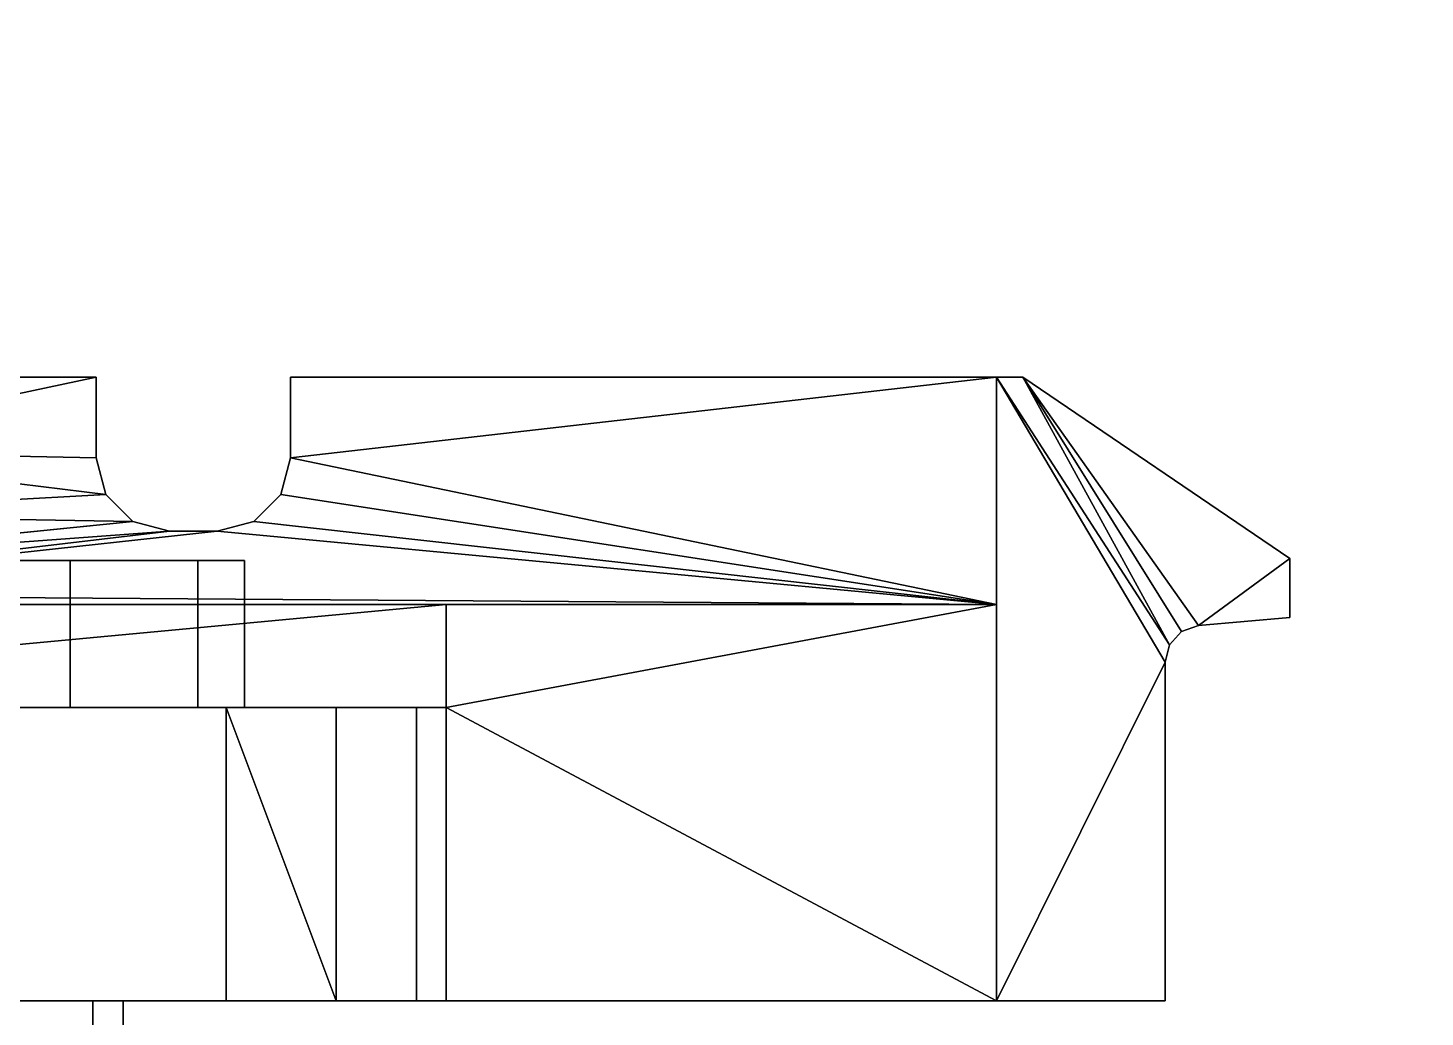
# Model space of a CAD drawing. Extents: x -80 to 3098, y -1530 to 80.
# Drawn here: x 2439.05 to 2458.09, y -1378.72 to -1365.24 of the extents above; entities that cross this region are included whole.
import ezdxf

# ---------------------------------------------------------------- set-up
doc = ezdxf.new("R2010")
doc.units = 0

# ---------------------------------------------------------------- blocks, each defined once
blk = doc.blocks.new('Kogan.esquinero recto derecho gola.Suelo1', base_point=(0, 68))
at = {"layer": 'Blanco', "color": 0}
for points in [[(0, 68), (0, 617), (1307, 617), (1307, 68)], [(0, 68, 18), (0, 617, 18), (1307, 617, 18), (1307, 68, 18)]]:
    blk.add_3dface(points, dxfattribs=at)
blk = doc.blocks.new('Kogan.esquinero recto derecho gola.Suelo')
at = {"layer": 'Blanco'}
blk.add_blockref('Kogan.esquinero recto derecho gola.Suelo1', (0, 68), dxfattribs=at)
blk = doc.blocks.new('Kogan.esquinero recto derecho gola.Lateral Derecho2', base_point=(1287.5, 110.75, 645.5))
at = {"layer": 'ACCESSORY', "color": 0, "invisible_edges": 8}
for points in [[(1281.47, 125.25, 625.25), (1282.386, 124.006, 625.25), (1279, 121.611, 625.25), (1281.47, 125.25, 625.25)], [(1281.47, 125.25, 614.75), (1279, 121.611, 614.75), (1282.386, 124.006, 614.75), (1281.47, 125.25, 614.75)], [(1281.47, 125.25, 625.25), (1282.277, 125.25, 625.25), (1282.386, 124.006, 625.25), (1281.47, 125.25, 625.25)], [(1282.277, 125.25, 614.75), (1281.47, 125.25, 614.75), (1282.386, 124.006, 614.75), (1282.277, 125.25, 614.75)], [(1282.386, 124.006, 625.25), (1282.466, 123.775, 625.25), (1279, 121.611, 625.25), (1282.386, 124.006, 625.25)], [(1282.466, 123.775, 614.75), (1282.386, 124.006, 614.75), (1279, 121.611, 614.75), (1282.466, 123.775, 614.75)], [(1282.466, 123.775, 625.25), (1282.647, 123.61, 625.25), (1279, 121.611, 625.25), (1282.466, 123.775, 625.25)], [(1282.466, 123.775, 614.75), (1279, 121.611, 614.75), (1282.647, 123.61, 614.75), (1282.466, 123.775, 614.75)], [(1282.884, 123.55, 625.25), (1279, 121.25, 625.25), (1282.647, 123.61, 625.25), (1282.884, 123.55, 625.25)], [(1279, 121.611, 625.25), (1282.647, 123.61, 625.25), (1279, 121.25, 625.25), (1279, 121.611, 625.25)], [(1282.647, 123.61, 614.75), (1279, 121.25, 614.75), (1282.884, 123.55, 614.75), (1282.647, 123.61, 614.75)], [(1279, 121.611, 614.75), (1279, 121.25, 614.75), (1282.647, 123.61, 614.75), (1279, 121.611, 614.75)], [(1282.884, 123.55, 625.25), (1282.647, 123.61, 625.25), (1282.647, 123.61, 614.75), (1282.884, 123.55, 625.25)], [(1282.884, 123.55, 614.75), (1282.884, 123.55, 625.25), (1282.647, 123.61, 614.75), (1282.884, 123.55, 614.75)], [(1287.5, 121.25, 625.25), (1279, 121.25, 625.25), (1282.884, 123.55, 625.25), (1287.5, 121.25, 625.25)], [(1287.5, 121.25, 614.75), (1282.884, 123.55, 614.75), (1279, 121.25, 614.75), (1287.5, 121.25, 614.75)], [(1287.5, 123.55, 625.25), (1287.5, 121.25, 625.25), (1282.884, 123.55, 625.25), (1287.5, 123.55, 625.25)], [(1287.5, 123.55, 614.75), (1282.884, 123.55, 614.75), (1287.5, 121.25, 614.75), (1287.5, 123.55, 614.75)], [(1287.5, 123.55, 625.25), (1287.5, 121.25, 614.75), (1287.5, 121.25, 625.25), (1287.5, 123.55, 625.25)], [(1287.5, 123.55, 614.75), (1287.5, 121.25, 614.75), (1287.5, 123.55, 625.25), (1287.5, 123.55, 614.75)], [(1279, 121.25, 625.25), (1279, 121.611, 614.75), (1279, 121.611, 625.25), (1279, 121.25, 625.25)], [(1279, 121.25, 625.25), (1279, 121.25, 614.75), (1279, 121.611, 614.75), (1279, 121.25, 625.25)], [(1279, 121.25, 625.5), (1282.1, 121.25, 625.5), (1280.1, 111.63, 625.5), (1279, 121.25, 625.5)], [(1279, 111.63, 625.5), (1279, 121.25, 625.5), (1280.1, 111.63, 625.5), (1279, 111.63, 625.5)], [(1279, 121.25, 625.5), (1279, 111.63, 625.5), (1279, 121.25, 625.25), (1279, 121.25, 625.5)], [(1279, 121.25, 625.25), (1279, 111.63, 625.5), (1279, 121.25, 614.75), (1279, 121.25, 625.25)], [(1279, 111.63, 614.5), (1279, 121.25, 614.75), (1279, 111.63, 625.5), (1279, 111.63, 614.5)], [(1279, 121.25, 614.5), (1279, 121.25, 614.75), (1279, 111.63, 614.5), (1279, 121.25, 614.5)], [(1287.5, 121.25, 614.75), (1279, 121.25, 614.75), (1282.1, 121.25, 614.5), (1287.5, 121.25, 614.75)], [(1279, 121.25, 614.5), (1282.1, 121.25, 614.5), (1279, 121.25, 614.75), (1279, 121.25, 614.5)], [(1279, 121.25, 614.5), (1280.1, 111.63, 614.5), (1282.1, 121.25, 614.5), (1279, 121.25, 614.5)], [(1279, 121.25, 614.5), (1279, 111.63, 614.5), (1280.1, 111.63, 614.5), (1279, 121.25, 614.5)], [(1280.1, 111.63, 625.5), (1282.1, 121.25, 625.5), (1280.6, 111.496, 625.5), (1280.1, 111.63, 625.5)], [(1280.1, 111.63, 614.5), (1280.6, 111.496, 614.5), (1282.1, 121.25, 614.5), (1280.1, 111.63, 614.5)], [(1280.966, 111.13, 625.5), (1280.6, 111.496, 625.5), (1282.1, 121.25, 625.5), (1280.966, 111.13, 625.5)], [(1280.6, 111.496, 614.5), (1280.966, 111.13, 614.5), (1282.1, 121.25, 614.5), (1280.6, 111.496, 614.5)], [(1281.1, 110.63, 625.5), (1280.966, 111.13, 625.5), (1282.1, 121.25, 625.5), (1281.1, 110.63, 625.5)], [(1280.966, 111.13, 614.5), (1281.1, 110.63, 614.5), (1282.1, 121.25, 614.5), (1280.966, 111.13, 614.5)], [(1281.966, 102.667, 625.5), (1281.1, 110.63, 625.5), (1282.1, 121.25, 625.5), (1281.966, 102.667, 625.5)], [(1282.1, 121.25, 614.5), (1281.1, 110.63, 614.5), (1281.966, 102.667, 614.5), (1282.1, 121.25, 614.5)], [(1281.966, 102.667, 625.5), (1282.1, 121.25, 625.5), (1282.1, 93.25, 625.5), (1281.966, 102.667, 625.5)], [(1282.1, 121.25, 614.5), (1281.966, 102.667, 614.5), (1282.1, 93.25, 614.5), (1282.1, 121.25, 614.5)], [(1282.1, 121.25, 628.5), (1287.5, 121.25, 628.5), (1283.5, 113.75, 628.5), (1282.1, 121.25, 628.5)], [(1282.1, 113.75, 628.5), (1282.1, 121.25, 628.5), (1283.5, 113.75, 628.5), (1282.1, 113.75, 628.5)], [(1282.1, 121.25, 628.5), (1282.1, 113.75, 628.5), (1282.1, 121.25, 625.5), (1282.1, 121.25, 628.5)], [(1287.5, 121.25, 628.5), (1282.1, 121.25, 628.5), (1282.1, 121.25, 625.5), (1287.5, 121.25, 628.5)], [(1287.5, 121.25, 625.25), (1287.5, 121.25, 628.5), (1282.1, 121.25, 625.5), (1287.5, 121.25, 625.25)], [(1282.1, 121.25, 625.5), (1282.1, 113.75, 628.5), (1282.1, 93.25, 625.5), (1282.1, 121.25, 625.5)], [(1287.5, 121.25, 611.5), (1287.5, 121.25, 614.75), (1282.1, 121.25, 614.5), (1287.5, 121.25, 611.5)], [(1282.1, 121.25, 614.5), (1282.1, 93.25, 614.5), (1282.1, 113.75, 611.5), (1282.1, 121.25, 614.5)], [(1282.1, 121.25, 611.5), (1282.1, 121.25, 614.5), (1282.1, 113.75, 611.5), (1282.1, 121.25, 611.5)], [(1282.1, 121.25, 611.5), (1287.5, 121.25, 611.5), (1282.1, 121.25, 614.5), (1282.1, 121.25, 611.5)], [(1282.1, 113.75, 611.5), (1283.5, 113.75, 611.5), (1282.1, 121.25, 611.5), (1282.1, 113.75, 611.5)], [(1287.5, 121.25, 628.5), (1287.5, 113.75, 628.5), (1283.5, 113.75, 628.5), (1287.5, 121.25, 628.5)], [(1287.5, 121.25, 628.5), (1287.5, 121.25, 625.25), (1287.5, 113.75, 628.5), (1287.5, 121.25, 628.5)], [(1287.5, 113.75, 628.5), (1287.5, 121.25, 625.25), (1287.5, 113.75, 611.5), (1287.5, 113.75, 628.5)], [(1287.5, 121.25, 614.75), (1287.5, 113.75, 611.5), (1287.5, 121.25, 625.25), (1287.5, 121.25, 614.75)], [(1287.5, 121.25, 611.5), (1287.5, 113.75, 611.5), (1287.5, 121.25, 614.75), (1287.5, 121.25, 611.5)], [(1283.5, 98.75, 628.5), (1282.1, 93.25, 628.5), (1282.1, 113.75, 628.5), (1283.5, 98.75, 628.5)], [(1282.1, 93.25, 628.5), (1282.1, 93.25, 625.5), (1282.1, 113.75, 628.5), (1282.1, 93.25, 628.5)], [(1283.5, 113.75, 628.5), (1283.5, 98.75, 628.5), (1282.1, 113.75, 628.5), (1283.5, 113.75, 628.5)], [(1282.1, 93.25, 614.5), (1282.1, 93.25, 611.5), (1282.1, 113.75, 611.5), (1282.1, 93.25, 614.5)], [(1283.5, 113.75, 611.5), (1282.1, 113.75, 611.5), (1283.5, 98.75, 611.5), (1283.5, 113.75, 611.5)], [(1282.1, 113.75, 611.5), (1282.1, 93.25, 611.5), (1283.5, 98.75, 611.5), (1282.1, 113.75, 611.5)], [(1283.5, 113.75, 642.5), (1283.5, 113.348, 644), (1283.5, 106.25, 640.75), (1283.5, 113.75, 642.5)], [(1283.5, 113.75, 628.5), (1283.5, 113.75, 642.5), (1283.5, 106.25, 640.75), (1283.5, 113.75, 628.5)], [(1283.5, 113.75, 628.5), (1283.5, 110.364, 638.375), (1283.5, 111, 636), (1283.5, 113.75, 628.5)], [(1283.5, 113.75, 628.5), (1283.5, 111, 636), (1283.5, 110.364, 633.625), (1283.5, 113.75, 628.5)], [(1283.5, 113.75, 628.5), (1283.5, 110.364, 633.625), (1283.5, 108.625, 631.886), (1283.5, 113.75, 628.5)], [(1283.5, 113.75, 628.5), (1283.5, 108.625, 631.886), (1283.5, 106.25, 631.25), (1283.5, 113.75, 628.5)], [(1283.5, 113.75, 628.5), (1283.5, 106.25, 631.25), (1283.5, 98.75, 628.5), (1283.5, 113.75, 628.5)], [(1283.5, 98.75, 611.5), (1283.5, 106.25, 608.75), (1283.5, 113.75, 611.5), (1283.5, 98.75, 611.5)], [(1283.5, 106.25, 608.75), (1283.5, 108.625, 608.114), (1283.5, 113.75, 611.5), (1283.5, 106.25, 608.75)], [(1283.5, 108.625, 608.114), (1283.5, 110.364, 606.375), (1283.5, 113.75, 611.5), (1283.5, 108.625, 608.114)], [(1283.5, 110.364, 606.375), (1283.5, 111, 604), (1283.5, 113.75, 611.5), (1283.5, 110.364, 606.375)], [(1283.5, 113.75, 611.5), (1283.5, 111, 604), (1283.5, 113.75, 597.5), (1283.5, 113.75, 611.5)], [(1283.5, 111, 604), (1283.5, 110.364, 601.625), (1283.5, 113.75, 597.5), (1283.5, 111, 604)], [(1283.5, 110.364, 601.625), (1283.5, 108.625, 599.886), (1283.5, 113.75, 597.5), (1283.5, 110.364, 601.625)], [(1283.5, 108.625, 599.886), (1283.5, 113.348, 596), (1283.5, 113.75, 597.5), (1283.5, 108.625, 599.886)], [(1287.5, 113.75, 642.5), (1287.5, 106.25, 639.1), (1287.5, 110.75, 645.5), (1287.5, 113.75, 642.5)], [(1287.5, 113.348, 644), (1287.5, 113.75, 642.5), (1287.5, 110.75, 645.5), (1287.5, 113.348, 644)], [(1287.5, 113.75, 642.5), (1287.5, 107.8, 638.685), (1287.5, 106.25, 639.1), (1287.5, 113.75, 642.5)], [(1287.5, 113.75, 642.5), (1287.5, 113.75, 628.5), (1287.5, 106.25, 632.9), (1287.5, 113.75, 642.5)], [(1287.5, 113.75, 642.5), (1287.5, 108.935, 637.55), (1287.5, 107.8, 638.685), (1287.5, 113.75, 642.5)], [(1287.5, 113.75, 642.5), (1287.5, 109.35, 636), (1287.5, 108.935, 637.55), (1287.5, 113.75, 642.5)], [(1287.5, 113.75, 642.5), (1287.5, 108.935, 634.45), (1287.5, 109.35, 636), (1287.5, 113.75, 642.5)], [(1287.5, 113.75, 628.5), (1287.5, 102.025, 623.025), (1287.5, 106.25, 632.9), (1287.5, 113.75, 628.5)], [(1287.5, 102.025, 623.025), (1287.5, 113.75, 628.5), (1287.5, 102.3, 622), (1287.5, 102.025, 623.025)], [(1287.5, 102.3, 622), (1287.5, 113.75, 628.5), (1287.5, 113.75, 611.5), (1287.5, 102.3, 622)], [(1287.5, 102.3, 622), (1287.5, 113.75, 611.5), (1287.5, 102.3, 618), (1287.5, 102.3, 622)], [(1287.5, 102.025, 616.975), (1287.5, 102.3, 618), (1287.5, 113.75, 611.5), (1287.5, 102.025, 616.975)], [(1287.5, 106.25, 607.1), (1287.5, 102.025, 616.975), (1287.5, 113.75, 611.5), (1287.5, 106.25, 607.1)], [(1287.5, 107.8, 606.685), (1287.5, 106.25, 607.1), (1287.5, 113.75, 611.5), (1287.5, 107.8, 606.685)], [(1287.5, 108.935, 605.55), (1287.5, 107.8, 606.685), (1287.5, 113.75, 611.5), (1287.5, 108.935, 605.55)], [(1287.5, 109.35, 604), (1287.5, 108.935, 605.55), (1287.5, 113.75, 611.5), (1287.5, 109.35, 604)], [(1287.5, 113.75, 597.5), (1287.5, 109.35, 604), (1287.5, 113.75, 611.5), (1287.5, 113.75, 597.5)], [(1287.5, 109.35, 604), (1287.5, 113.75, 597.5), (1287.5, 108.935, 602.45), (1287.5, 109.35, 604)], [(1287.5, 107.8, 601.315), (1287.5, 108.935, 602.45), (1287.5, 113.75, 597.5), (1287.5, 107.8, 601.315)], [(1287.5, 110.75, 594.5), (1287.5, 107.8, 601.315), (1287.5, 113.75, 597.5), (1287.5, 110.75, 594.5)], [(1287.5, 113.75, 597.5), (1287.5, 113.348, 596), (1287.5, 110.75, 594.5), (1287.5, 113.75, 597.5)], [(1283.5, 113.348, 644), (1283.5, 112.25, 645.098), (1283.5, 106.25, 640.75), (1283.5, 113.348, 644)], [(1283.5, 112.25, 594.902), (1283.5, 113.348, 596), (1283.5, 108.625, 599.886), (1283.5, 112.25, 594.902)], [(1287.5, 112.25, 645.098), (1287.5, 113.348, 644), (1287.5, 110.75, 645.5), (1287.5, 112.25, 645.098)], [(1287.5, 113.348, 596), (1287.5, 112.25, 594.902), (1287.5, 110.75, 594.5), (1287.5, 113.348, 596)], [(1287.5, 110.75, 645.5), (1283.5, 110.75, 645.5), (1287.5, 112.25, 645.098), (1287.5, 110.75, 645.5)], [(1283.5, 112.25, 645.098), (1283.5, 110.75, 645.5), (1283.5, 106.25, 640.75), (1283.5, 112.25, 645.098)], [(1283.5, 112.25, 645.098), (1287.5, 112.25, 645.098), (1283.5, 110.75, 645.5), (1283.5, 112.25, 645.098)], [(1283.5, 112.25, 594.902), (1283.5, 108.625, 599.886), (1283.5, 110.75, 594.5), (1283.5, 112.25, 594.902)], [(1281.5, 110.364, 638.375), (1281.5, 102.136, 638.375), (1281.5, 111, 636), (1281.5, 110.364, 638.375)], [(1281.5, 102.136, 638.375), (1281.5, 101.5, 636), (1281.5, 111, 636), (1281.5, 102.136, 638.375)], [(1281.5, 111, 636), (1281.5, 101.5, 636), (1281.5, 110.364, 633.625), (1281.5, 111, 636)], [(1281.5, 110.364, 606.375), (1281.5, 102.136, 606.375), (1281.5, 111, 604), (1281.5, 110.364, 606.375)], [(1281.5, 102.136, 606.375), (1281.5, 101.5, 604), (1281.5, 111, 604), (1281.5, 102.136, 606.375)], [(1281.5, 111, 604), (1281.5, 101.5, 604), (1281.5, 110.364, 601.625), (1281.5, 111, 604)], [(1283.5, 110.75, 645.5), (1283.5, 101.75, 645.5), (1283.5, 106.25, 640.75), (1283.5, 110.75, 645.5)], [(1283.5, 108.625, 599.886), (1283.5, 106.25, 599.25), (1283.5, 110.75, 594.5), (1283.5, 108.625, 599.886)], [(1283.5, 110.75, 594.5), (1283.5, 106.25, 599.25), (1283.5, 101.75, 594.5), (1283.5, 110.75, 594.5)], [(1287.5, 110.75, 645.5), (1287.5, 106.25, 639.1), (1287.5, 101.75, 645.5), (1287.5, 110.75, 645.5)], [(1287.5, 106.25, 600.9), (1287.5, 107.8, 601.315), (1287.5, 110.75, 594.5), (1287.5, 106.25, 600.9)], [(1287.5, 101.75, 594.5), (1287.5, 106.25, 600.9), (1287.5, 110.75, 594.5), (1287.5, 101.75, 594.5)], [(1281.1, 109.98, 625.5), (1281.1, 110.63, 625.5), (1281.966, 102.667, 625.5), (1281.1, 109.98, 625.5)], [(1281.1, 109.98, 614.5), (1281.966, 102.667, 614.5), (1281.1, 110.63, 614.5), (1281.1, 109.98, 614.5)], [(1281.5, 108.625, 640.114), (1281.5, 103.875, 640.114), (1281.5, 110.364, 638.375), (1281.5, 108.625, 640.114)], [(1281.5, 102.136, 638.375), (1281.5, 110.364, 638.375), (1281.5, 103.875, 640.114), (1281.5, 102.136, 638.375)], [(1281.5, 102.136, 633.625), (1281.5, 110.364, 633.625), (1281.5, 101.5, 636), (1281.5, 102.136, 633.625)], [(1281.5, 108.625, 631.886), (1281.5, 110.364, 633.625), (1281.5, 102.136, 633.625), (1281.5, 108.625, 631.886)], [(1281.5, 108.625, 608.114), (1281.5, 103.875, 608.114), (1281.5, 110.364, 606.375), (1281.5, 108.625, 608.114)], [(1281.5, 102.136, 606.375), (1281.5, 110.364, 606.375), (1281.5, 103.875, 608.114), (1281.5, 102.136, 606.375)], [(1281.5, 102.136, 601.625), (1281.5, 110.364, 601.625), (1281.5, 101.5, 604), (1281.5, 102.136, 601.625)], [(1281.5, 108.625, 599.886), (1281.5, 110.364, 601.625), (1281.5, 102.136, 601.625), (1281.5, 108.625, 599.886)], [(1281.1, 109.98, 625.5), (1281.573, 103.484, 625.5), (1280.966, 109.48, 625.5), (1281.1, 109.98, 625.5)], [(1280.966, 109.48, 614.5), (1281.573, 103.484, 614.5), (1281.1, 109.98, 614.5), (1280.966, 109.48, 614.5)], [(1281.573, 103.484, 625.5), (1281.1, 109.98, 625.5), (1281.966, 102.667, 625.5), (1281.573, 103.484, 625.5)], [(1281.573, 103.484, 614.5), (1281.966, 102.667, 614.5), (1281.1, 109.98, 614.5), (1281.573, 103.484, 614.5)], [(1280.6, 109.114, 625.5), (1280.966, 109.48, 625.5), (1280.875, 104.063, 625.5), (1280.6, 109.114, 625.5)], [(1280.6, 109.114, 614.5), (1280.875, 104.063, 614.5), (1280.966, 109.48, 614.5), (1280.6, 109.114, 614.5)], [(1280.875, 104.063, 625.5), (1280.966, 109.48, 625.5), (1281.573, 103.484, 625.5), (1280.875, 104.063, 625.5)], [(1281.573, 103.484, 614.5), (1280.966, 109.48, 614.5), (1280.875, 104.063, 614.5), (1281.573, 103.484, 614.5)], [(1280.1, 108.98, 625.5), (1280.6, 109.114, 625.5), (1280, 104.3, 625.5), (1280.1, 108.98, 625.5)], [(1280, 104.3, 625.5), (1280.6, 109.114, 625.5), (1280.875, 104.063, 625.5), (1280, 104.3, 625.5)], [(1280, 104.3, 614.5), (1280.875, 104.063, 614.5), (1280.6, 109.114, 614.5), (1280, 104.3, 614.5)], [(1280.1, 108.98, 614.5), (1280, 104.3, 614.5), (1280.6, 109.114, 614.5), (1280.1, 108.98, 614.5)], [(1279, 104.3, 625.5), (1279, 108.98, 625.5), (1280, 104.3, 625.5), (1279, 104.3, 625.5)], [(1279, 108.98, 625.5), (1279, 104.3, 625.5), (1279, 108.98, 614.5), (1279, 108.98, 625.5)], [(1279, 108.98, 625.5), (1280.1, 108.98, 625.5), (1280, 104.3, 625.5), (1279, 108.98, 625.5)], [(1279, 104.3, 625.5), (1279, 104.3, 614.5), (1279, 108.98, 614.5), (1279, 104.3, 625.5)], [(1279, 108.98, 614.5), (1279, 104.3, 614.5), (1280, 104.3, 614.5), (1279, 108.98, 614.5)], [(1280.1, 108.98, 614.5), (1279, 108.98, 614.5), (1280, 104.3, 614.5), (1280.1, 108.98, 614.5)], [(1281.5, 106.25, 640.75), (1281.5, 103.875, 640.114), (1281.5, 108.625, 640.114), (1281.5, 106.25, 640.75)], [(1281.5, 103.875, 631.886), (1281.5, 108.625, 631.886), (1281.5, 102.136, 633.625), (1281.5, 103.875, 631.886)], [(1281.5, 103.875, 631.886), (1281.5, 106.25, 631.25), (1281.5, 108.625, 631.886), (1281.5, 103.875, 631.886)], [(1281.5, 106.25, 608.75), (1281.5, 103.875, 608.114), (1281.5, 108.625, 608.114), (1281.5, 106.25, 608.75)], [(1281.5, 103.875, 599.886), (1281.5, 108.625, 599.886), (1281.5, 102.136, 601.625), (1281.5, 103.875, 599.886)], [(1281.5, 103.875, 599.886), (1281.5, 106.25, 599.25), (1281.5, 108.625, 599.886), (1281.5, 103.875, 599.886)]]:
    blk.add_3dface(points, dxfattribs=at)
at = {"layer": 'ACCESSORY', "color": 0}
for points in [[(1279, 121.611, 625.25), (1279, 121.611, 614.75), (1281.47, 125.25, 614.75), (1281.47, 125.25, 625.25)], [(1282.277, 125.25, 614.75), (1282.277, 125.25, 625.25), (1281.47, 125.25, 625.25), (1281.47, 125.25, 614.75)], [(1282.277, 125.25, 625.25), (1282.277, 125.25, 614.75), (1282.386, 124.006, 614.75), (1282.386, 124.006, 625.25)], [(1282.386, 124.006, 625.25), (1282.386, 124.006, 614.75), (1282.466, 123.775, 614.75), (1282.466, 123.775, 625.25)], [(1282.466, 123.775, 625.25), (1282.466, 123.775, 614.75), (1282.647, 123.61, 614.75), (1282.647, 123.61, 625.25)], [(1282.884, 123.55, 614.75), (1287.5, 123.55, 614.75), (1287.5, 123.55, 625.25), (1282.884, 123.55, 625.25)], [(1279, 121.25, 625.25), (1287.5, 121.25, 625.25), (1282.1, 121.25, 625.5), (1279, 121.25, 625.5)], [(1283.5, 113.75, 611.5), (1287.5, 113.75, 611.5), (1287.5, 121.25, 611.5), (1282.1, 121.25, 611.5)], [(1287.5, 113.75, 642.5), (1287.5, 113.348, 644), (1283.5, 113.348, 644), (1283.5, 113.75, 642.5)], [(1283.5, 113.75, 642.5), (1283.5, 113.75, 628.5), (1287.5, 113.75, 628.5), (1287.5, 113.75, 642.5)], [(1283.5, 108.625, 640.114), (1283.5, 110.364, 638.375), (1283.5, 113.75, 628.5), (1283.5, 106.25, 640.75)], [(1283.5, 113.75, 597.5), (1287.5, 113.75, 597.5), (1287.5, 113.75, 611.5), (1283.5, 113.75, 611.5)], [(1287.5, 113.348, 596), (1287.5, 113.75, 597.5), (1283.5, 113.75, 597.5), (1283.5, 113.348, 596)], [(1287.5, 107.8, 633.315), (1287.5, 108.935, 634.45), (1287.5, 113.75, 642.5), (1287.5, 106.25, 632.9)], [(1287.5, 113.348, 644), (1287.5, 112.25, 645.098), (1283.5, 112.25, 645.098), (1283.5, 113.348, 644)], [(1287.5, 112.25, 594.902), (1287.5, 113.348, 596), (1283.5, 113.348, 596), (1283.5, 112.25, 594.902)], [(1287.5, 110.75, 594.5), (1287.5, 112.25, 594.902), (1283.5, 112.25, 594.902), (1283.5, 110.75, 594.5)], [(1280.1, 111.63, 625.5), (1280.1, 111.63, 614.5), (1279, 111.63, 614.5), (1279, 111.63, 625.5)], [(1280.6, 111.496, 614.5), (1280.1, 111.63, 614.5), (1280.1, 111.63, 625.5), (1280.6, 111.496, 625.5)], [(1280.966, 111.13, 614.5), (1280.6, 111.496, 614.5), (1280.6, 111.496, 625.5), (1280.966, 111.13, 625.5)], [(1281.1, 110.63, 614.5), (1280.966, 111.13, 614.5), (1280.966, 111.13, 625.5), (1281.1, 110.63, 625.5)], [(1283.5, 111, 636), (1283.5, 110.364, 638.375), (1281.5, 110.364, 638.375), (1281.5, 111, 636)], [(1283.5, 110.364, 633.625), (1283.5, 111, 636), (1281.5, 111, 636), (1281.5, 110.364, 633.625)], [(1283.5, 111, 604), (1283.5, 110.364, 606.375), (1281.5, 110.364, 606.375), (1281.5, 111, 604)], [(1283.5, 110.364, 601.625), (1283.5, 111, 604), (1281.5, 111, 604), (1281.5, 110.364, 601.625)], [(1287.5, 101.75, 645.5), (1283.5, 101.75, 645.5), (1283.5, 110.75, 645.5), (1287.5, 110.75, 645.5)], [(1283.5, 101.75, 594.5), (1287.5, 101.75, 594.5), (1287.5, 110.75, 594.5), (1283.5, 110.75, 594.5)], [(1281.1, 110.63, 614.5), (1281.1, 110.63, 625.5), (1281.1, 109.98, 625.5), (1281.1, 109.98, 614.5)], [(1283.5, 110.364, 638.375), (1283.5, 108.625, 640.114), (1281.5, 108.625, 640.114), (1281.5, 110.364, 638.375)], [(1283.5, 108.625, 631.886), (1283.5, 110.364, 633.625), (1281.5, 110.364, 633.625), (1281.5, 108.625, 631.886)], [(1283.5, 110.364, 606.375), (1283.5, 108.625, 608.114), (1281.5, 108.625, 608.114), (1281.5, 110.364, 606.375)], [(1283.5, 108.625, 599.886), (1283.5, 110.364, 601.625), (1281.5, 110.364, 601.625), (1281.5, 108.625, 599.886)], [(1280.966, 109.48, 614.5), (1281.1, 109.98, 614.5), (1281.1, 109.98, 625.5), (1280.966, 109.48, 625.5)], [(1280.6, 109.114, 614.5), (1280.966, 109.48, 614.5), (1280.966, 109.48, 625.5), (1280.6, 109.114, 625.5)], [(1295.5, 109.35, 636), (1295.5, 108.935, 637.55), (1287.5, 108.935, 637.55), (1287.5, 109.35, 636)], [(1295.5, 108.935, 634.45), (1295.5, 109.35, 636), (1287.5, 109.35, 636), (1287.5, 108.935, 634.45)], [(1295.5, 109.35, 604), (1295.5, 108.935, 605.55), (1287.5, 108.935, 605.55), (1287.5, 109.35, 604)], [(1295.5, 108.935, 602.45), (1295.5, 109.35, 604), (1287.5, 109.35, 604), (1287.5, 108.935, 602.45)], [(1280.1, 108.98, 614.5), (1280.6, 109.114, 614.5), (1280.6, 109.114, 625.5), (1280.1, 108.98, 625.5)], [(1280.1, 108.98, 614.5), (1280.1, 108.98, 625.5), (1279, 108.98, 625.5), (1279, 108.98, 614.5)], [(1295.5, 108.935, 637.55), (1295.5, 107.8, 638.685), (1287.5, 107.8, 638.685), (1287.5, 108.935, 637.55)], [(1295.5, 107.8, 633.315), (1295.5, 108.935, 634.45), (1287.5, 108.935, 634.45), (1287.5, 107.8, 633.315)], [(1295.5, 108.935, 605.55), (1295.5, 107.8, 606.685), (1287.5, 107.8, 606.685), (1287.5, 108.935, 605.55)], [(1295.5, 107.8, 601.315), (1295.5, 108.935, 602.45), (1287.5, 108.935, 602.45), (1287.5, 107.8, 601.315)], [(1283.5, 108.625, 640.114), (1283.5, 106.25, 640.75), (1281.5, 106.25, 640.75), (1281.5, 108.625, 640.114)], [(1283.5, 106.25, 631.25), (1283.5, 108.625, 631.886), (1281.5, 108.625, 631.886), (1281.5, 106.25, 631.25)], [(1283.5, 108.625, 608.114), (1283.5, 106.25, 608.75), (1281.5, 106.25, 608.75), (1281.5, 108.625, 608.114)], [(1283.5, 106.25, 599.25), (1283.5, 108.625, 599.886), (1281.5, 108.625, 599.886), (1281.5, 106.25, 599.25)]]:
    blk.add_3dface(points, dxfattribs=at)
blk = doc.blocks.new('Kogan.esquinero recto derecho gola.Lateral Derecho3', base_point=(1287.5, 110.75, 145.5))
at = {"layer": 'ACCESSORY', "color": 0, "invisible_edges": 8}
for points in [[(1281.47, 125.25, 125.25), (1282.386, 124.006, 125.25), (1279, 121.611, 125.25), (1281.47, 125.25, 125.25)], [(1281.47, 125.25, 114.75), (1279, 121.611, 114.75), (1282.386, 124.006, 114.75), (1281.47, 125.25, 114.75)], [(1281.47, 125.25, 125.25), (1282.277, 125.25, 125.25), (1282.386, 124.006, 125.25), (1281.47, 125.25, 125.25)], [(1282.277, 125.25, 114.75), (1281.47, 125.25, 114.75), (1282.386, 124.006, 114.75), (1282.277, 125.25, 114.75)], [(1282.386, 124.006, 125.25), (1282.466, 123.775, 125.25), (1279, 121.611, 125.25), (1282.386, 124.006, 125.25)], [(1282.466, 123.775, 114.75), (1282.386, 124.006, 114.75), (1279, 121.611, 114.75), (1282.466, 123.775, 114.75)], [(1282.466, 123.775, 125.25), (1282.647, 123.61, 125.25), (1279, 121.611, 125.25), (1282.466, 123.775, 125.25)], [(1282.466, 123.775, 114.75), (1279, 121.611, 114.75), (1282.647, 123.61, 114.75), (1282.466, 123.775, 114.75)], [(1282.884, 123.55, 125.25), (1279, 121.25, 125.25), (1282.647, 123.61, 125.25), (1282.884, 123.55, 125.25)], [(1279, 121.611, 125.25), (1282.647, 123.61, 125.25), (1279, 121.25, 125.25), (1279, 121.611, 125.25)], [(1282.647, 123.61, 114.75), (1279, 121.25, 114.75), (1282.884, 123.55, 114.75), (1282.647, 123.61, 114.75)], [(1279, 121.611, 114.75), (1279, 121.25, 114.75), (1282.647, 123.61, 114.75), (1279, 121.611, 114.75)], [(1282.884, 123.55, 125.25), (1282.647, 123.61, 125.25), (1282.647, 123.61, 114.75), (1282.884, 123.55, 125.25)], [(1282.884, 123.55, 114.75), (1282.884, 123.55, 125.25), (1282.647, 123.61, 114.75), (1282.884, 123.55, 114.75)], [(1287.5, 121.25, 125.25), (1279, 121.25, 125.25), (1282.884, 123.55, 125.25), (1287.5, 121.25, 125.25)], [(1287.5, 121.25, 114.75), (1282.884, 123.55, 114.75), (1279, 121.25, 114.75), (1287.5, 121.25, 114.75)], [(1287.5, 123.55, 125.25), (1287.5, 121.25, 125.25), (1282.884, 123.55, 125.25), (1287.5, 123.55, 125.25)], [(1287.5, 123.55, 114.75), (1282.884, 123.55, 114.75), (1287.5, 121.25, 114.75), (1287.5, 123.55, 114.75)], [(1287.5, 123.55, 125.25), (1287.5, 121.25, 114.75), (1287.5, 121.25, 125.25), (1287.5, 123.55, 125.25)], [(1287.5, 123.55, 114.75), (1287.5, 121.25, 114.75), (1287.5, 123.55, 125.25), (1287.5, 123.55, 114.75)], [(1279, 121.25, 125.25), (1279, 121.611, 114.75), (1279, 121.611, 125.25), (1279, 121.25, 125.25)], [(1279, 121.25, 125.25), (1279, 121.25, 114.75), (1279, 121.611, 114.75), (1279, 121.25, 125.25)], [(1279, 121.25, 125.5), (1282.1, 121.25, 125.5), (1280.1, 111.63, 125.5), (1279, 121.25, 125.5)], [(1279, 111.63, 125.5), (1279, 121.25, 125.5), (1280.1, 111.63, 125.5), (1279, 111.63, 125.5)], [(1279, 121.25, 125.5), (1279, 111.63, 125.5), (1279, 121.25, 125.25), (1279, 121.25, 125.5)], [(1279, 121.25, 125.25), (1279, 111.63, 125.5), (1279, 121.25, 114.75), (1279, 121.25, 125.25)], [(1279, 111.63, 114.5), (1279, 121.25, 114.75), (1279, 111.63, 125.5), (1279, 111.63, 114.5)], [(1279, 121.25, 114.5), (1279, 121.25, 114.75), (1279, 111.63, 114.5), (1279, 121.25, 114.5)], [(1287.5, 121.25, 114.75), (1279, 121.25, 114.75), (1282.1, 121.25, 114.5), (1287.5, 121.25, 114.75)], [(1279, 121.25, 114.5), (1282.1, 121.25, 114.5), (1279, 121.25, 114.75), (1279, 121.25, 114.5)], [(1279, 121.25, 114.5), (1280.1, 111.63, 114.5), (1282.1, 121.25, 114.5), (1279, 121.25, 114.5)], [(1279, 121.25, 114.5), (1279, 111.63, 114.5), (1280.1, 111.63, 114.5), (1279, 121.25, 114.5)], [(1280.1, 111.63, 125.5), (1282.1, 121.25, 125.5), (1280.6, 111.496, 125.5), (1280.1, 111.63, 125.5)], [(1280.1, 111.63, 114.5), (1280.6, 111.496, 114.5), (1282.1, 121.25, 114.5), (1280.1, 111.63, 114.5)], [(1280.966, 111.13, 125.5), (1280.6, 111.496, 125.5), (1282.1, 121.25, 125.5), (1280.966, 111.13, 125.5)], [(1280.6, 111.496, 114.5), (1280.966, 111.13, 114.5), (1282.1, 121.25, 114.5), (1280.6, 111.496, 114.5)], [(1281.1, 110.63, 125.5), (1280.966, 111.13, 125.5), (1282.1, 121.25, 125.5), (1281.1, 110.63, 125.5)], [(1280.966, 111.13, 114.5), (1281.1, 110.63, 114.5), (1282.1, 121.25, 114.5), (1280.966, 111.13, 114.5)], [(1281.966, 102.667, 125.5), (1281.1, 110.63, 125.5), (1282.1, 121.25, 125.5), (1281.966, 102.667, 125.5)], [(1282.1, 121.25, 114.5), (1281.1, 110.63, 114.5), (1281.966, 102.667, 114.5), (1282.1, 121.25, 114.5)], [(1281.966, 102.667, 125.5), (1282.1, 121.25, 125.5), (1282.1, 93.25, 125.5), (1281.966, 102.667, 125.5)], [(1282.1, 121.25, 114.5), (1281.966, 102.667, 114.5), (1282.1, 93.25, 114.5), (1282.1, 121.25, 114.5)], [(1282.1, 121.25, 128.5), (1287.5, 121.25, 128.5), (1283.5, 113.75, 128.5), (1282.1, 121.25, 128.5)], [(1282.1, 113.75, 128.5), (1282.1, 121.25, 128.5), (1283.5, 113.75, 128.5), (1282.1, 113.75, 128.5)], [(1282.1, 121.25, 128.5), (1282.1, 113.75, 128.5), (1282.1, 121.25, 125.5), (1282.1, 121.25, 128.5)], [(1287.5, 121.25, 128.5), (1282.1, 121.25, 128.5), (1282.1, 121.25, 125.5), (1287.5, 121.25, 128.5)], [(1287.5, 121.25, 125.25), (1287.5, 121.25, 128.5), (1282.1, 121.25, 125.5), (1287.5, 121.25, 125.25)], [(1282.1, 121.25, 125.5), (1282.1, 113.75, 128.5), (1282.1, 93.25, 125.5), (1282.1, 121.25, 125.5)], [(1287.5, 121.25, 111.5), (1287.5, 121.25, 114.75), (1282.1, 121.25, 114.5), (1287.5, 121.25, 111.5)], [(1282.1, 121.25, 114.5), (1282.1, 93.25, 114.5), (1282.1, 113.75, 111.5), (1282.1, 121.25, 114.5)], [(1282.1, 121.25, 111.5), (1282.1, 121.25, 114.5), (1282.1, 113.75, 111.5), (1282.1, 121.25, 111.5)], [(1282.1, 121.25, 111.5), (1287.5, 121.25, 111.5), (1282.1, 121.25, 114.5), (1282.1, 121.25, 111.5)], [(1282.1, 113.75, 111.5), (1283.5, 113.75, 111.5), (1282.1, 121.25, 111.5), (1282.1, 113.75, 111.5)], [(1287.5, 121.25, 128.5), (1287.5, 113.75, 128.5), (1283.5, 113.75, 128.5), (1287.5, 121.25, 128.5)], [(1287.5, 121.25, 128.5), (1287.5, 121.25, 125.25), (1287.5, 113.75, 128.5), (1287.5, 121.25, 128.5)], [(1287.5, 113.75, 128.5), (1287.5, 121.25, 125.25), (1287.5, 113.75, 111.5), (1287.5, 113.75, 128.5)], [(1287.5, 121.25, 114.75), (1287.5, 113.75, 111.5), (1287.5, 121.25, 125.25), (1287.5, 121.25, 114.75)], [(1287.5, 121.25, 111.5), (1287.5, 113.75, 111.5), (1287.5, 121.25, 114.75), (1287.5, 121.25, 111.5)], [(1283.5, 98.75, 128.5), (1282.1, 93.25, 128.5), (1282.1, 113.75, 128.5), (1283.5, 98.75, 128.5)], [(1282.1, 93.25, 128.5), (1282.1, 93.25, 125.5), (1282.1, 113.75, 128.5), (1282.1, 93.25, 128.5)], [(1283.5, 113.75, 128.5), (1283.5, 98.75, 128.5), (1282.1, 113.75, 128.5), (1283.5, 113.75, 128.5)], [(1282.1, 93.25, 114.5), (1282.1, 93.25, 111.5), (1282.1, 113.75, 111.5), (1282.1, 93.25, 114.5)], [(1283.5, 113.75, 111.5), (1282.1, 113.75, 111.5), (1283.5, 98.75, 111.5), (1283.5, 113.75, 111.5)], [(1282.1, 113.75, 111.5), (1282.1, 93.25, 111.5), (1283.5, 98.75, 111.5), (1282.1, 113.75, 111.5)], [(1283.5, 113.75, 142.5), (1283.5, 113.348, 144), (1283.5, 106.25, 140.75), (1283.5, 113.75, 142.5)], [(1283.5, 113.75, 128.5), (1283.5, 113.75, 142.5), (1283.5, 106.25, 140.75), (1283.5, 113.75, 128.5)], [(1283.5, 113.75, 128.5), (1283.5, 110.364, 138.375), (1283.5, 111, 136), (1283.5, 113.75, 128.5)], [(1283.5, 113.75, 128.5), (1283.5, 111, 136), (1283.5, 110.364, 133.625), (1283.5, 113.75, 128.5)], [(1283.5, 113.75, 128.5), (1283.5, 110.364, 133.625), (1283.5, 108.625, 131.886), (1283.5, 113.75, 128.5)], [(1283.5, 113.75, 128.5), (1283.5, 108.625, 131.886), (1283.5, 106.25, 131.25), (1283.5, 113.75, 128.5)], [(1283.5, 113.75, 128.5), (1283.5, 106.25, 131.25), (1283.5, 98.75, 128.5), (1283.5, 113.75, 128.5)], [(1283.5, 98.75, 111.5), (1283.5, 106.25, 108.75), (1283.5, 113.75, 111.5), (1283.5, 98.75, 111.5)], [(1283.5, 106.25, 108.75), (1283.5, 108.625, 108.114), (1283.5, 113.75, 111.5), (1283.5, 106.25, 108.75)], [(1283.5, 108.625, 108.114), (1283.5, 110.364, 106.375), (1283.5, 113.75, 111.5), (1283.5, 108.625, 108.114)], [(1283.5, 110.364, 106.375), (1283.5, 111, 104), (1283.5, 113.75, 111.5), (1283.5, 110.364, 106.375)], [(1283.5, 113.75, 111.5), (1283.5, 111, 104), (1283.5, 113.75, 97.5), (1283.5, 113.75, 111.5)], [(1283.5, 111, 104), (1283.5, 110.364, 101.625), (1283.5, 113.75, 97.5), (1283.5, 111, 104)], [(1283.5, 110.364, 101.625), (1283.5, 108.625, 99.886), (1283.5, 113.75, 97.5), (1283.5, 110.364, 101.625)], [(1283.5, 108.625, 99.886), (1283.5, 113.348, 96), (1283.5, 113.75, 97.5), (1283.5, 108.625, 99.886)], [(1287.5, 113.75, 142.5), (1287.5, 106.25, 139.1), (1287.5, 110.75, 145.5), (1287.5, 113.75, 142.5)], [(1287.5, 113.348, 144), (1287.5, 113.75, 142.5), (1287.5, 110.75, 145.5), (1287.5, 113.348, 144)], [(1287.5, 113.75, 142.5), (1287.5, 107.8, 138.685), (1287.5, 106.25, 139.1), (1287.5, 113.75, 142.5)], [(1287.5, 113.75, 142.5), (1287.5, 113.75, 128.5), (1287.5, 106.25, 132.9), (1287.5, 113.75, 142.5)], [(1287.5, 113.75, 142.5), (1287.5, 108.935, 137.55), (1287.5, 107.8, 138.685), (1287.5, 113.75, 142.5)], [(1287.5, 113.75, 142.5), (1287.5, 109.35, 136), (1287.5, 108.935, 137.55), (1287.5, 113.75, 142.5)], [(1287.5, 113.75, 142.5), (1287.5, 108.935, 134.45), (1287.5, 109.35, 136), (1287.5, 113.75, 142.5)], [(1287.5, 113.75, 128.5), (1287.5, 102.025, 123.025), (1287.5, 106.25, 132.9), (1287.5, 113.75, 128.5)], [(1287.5, 102.025, 123.025), (1287.5, 113.75, 128.5), (1287.5, 102.3, 122), (1287.5, 102.025, 123.025)], [(1287.5, 102.3, 122), (1287.5, 113.75, 128.5), (1287.5, 113.75, 111.5), (1287.5, 102.3, 122)], [(1287.5, 102.3, 122), (1287.5, 113.75, 111.5), (1287.5, 102.3, 118), (1287.5, 102.3, 122)], [(1287.5, 102.025, 116.975), (1287.5, 102.3, 118), (1287.5, 113.75, 111.5), (1287.5, 102.025, 116.975)], [(1287.5, 106.25, 107.1), (1287.5, 102.025, 116.975), (1287.5, 113.75, 111.5), (1287.5, 106.25, 107.1)], [(1287.5, 107.8, 106.685), (1287.5, 106.25, 107.1), (1287.5, 113.75, 111.5), (1287.5, 107.8, 106.685)], [(1287.5, 108.935, 105.55), (1287.5, 107.8, 106.685), (1287.5, 113.75, 111.5), (1287.5, 108.935, 105.55)], [(1287.5, 109.35, 104), (1287.5, 108.935, 105.55), (1287.5, 113.75, 111.5), (1287.5, 109.35, 104)], [(1287.5, 113.75, 97.5), (1287.5, 109.35, 104), (1287.5, 113.75, 111.5), (1287.5, 113.75, 97.5)], [(1287.5, 109.35, 104), (1287.5, 113.75, 97.5), (1287.5, 108.935, 102.45), (1287.5, 109.35, 104)], [(1287.5, 107.8, 101.315), (1287.5, 108.935, 102.45), (1287.5, 113.75, 97.5), (1287.5, 107.8, 101.315)], [(1287.5, 110.75, 94.5), (1287.5, 107.8, 101.315), (1287.5, 113.75, 97.5), (1287.5, 110.75, 94.5)], [(1287.5, 113.75, 97.5), (1287.5, 113.348, 96), (1287.5, 110.75, 94.5), (1287.5, 113.75, 97.5)], [(1283.5, 113.348, 144), (1283.5, 112.25, 145.098), (1283.5, 106.25, 140.75), (1283.5, 113.348, 144)], [(1283.5, 112.25, 94.902), (1283.5, 113.348, 96), (1283.5, 108.625, 99.886), (1283.5, 112.25, 94.902)], [(1287.5, 112.25, 145.098), (1287.5, 113.348, 144), (1287.5, 110.75, 145.5), (1287.5, 112.25, 145.098)], [(1287.5, 113.348, 96), (1287.5, 112.25, 94.902), (1287.5, 110.75, 94.5), (1287.5, 113.348, 96)], [(1287.5, 110.75, 145.5), (1283.5, 110.75, 145.5), (1287.5, 112.25, 145.098), (1287.5, 110.75, 145.5)], [(1283.5, 112.25, 145.098), (1283.5, 110.75, 145.5), (1283.5, 106.25, 140.75), (1283.5, 112.25, 145.098)], [(1283.5, 112.25, 145.098), (1287.5, 112.25, 145.098), (1283.5, 110.75, 145.5), (1283.5, 112.25, 145.098)], [(1283.5, 112.25, 94.902), (1283.5, 108.625, 99.886), (1283.5, 110.75, 94.5), (1283.5, 112.25, 94.902)], [(1281.5, 110.364, 138.375), (1281.5, 102.136, 138.375), (1281.5, 111, 136), (1281.5, 110.364, 138.375)], [(1281.5, 102.136, 138.375), (1281.5, 101.5, 136), (1281.5, 111, 136), (1281.5, 102.136, 138.375)], [(1281.5, 111, 136), (1281.5, 101.5, 136), (1281.5, 110.364, 133.625), (1281.5, 111, 136)], [(1281.5, 110.364, 106.375), (1281.5, 102.136, 106.375), (1281.5, 111, 104), (1281.5, 110.364, 106.375)], [(1281.5, 102.136, 106.375), (1281.5, 101.5, 104), (1281.5, 111, 104), (1281.5, 102.136, 106.375)], [(1281.5, 111, 104), (1281.5, 101.5, 104), (1281.5, 110.364, 101.625), (1281.5, 111, 104)], [(1283.5, 110.75, 145.5), (1283.5, 101.75, 145.5), (1283.5, 106.25, 140.75), (1283.5, 110.75, 145.5)], [(1283.5, 108.625, 99.886), (1283.5, 106.25, 99.25), (1283.5, 110.75, 94.5), (1283.5, 108.625, 99.886)], [(1283.5, 110.75, 94.5), (1283.5, 106.25, 99.25), (1283.5, 101.75, 94.5), (1283.5, 110.75, 94.5)], [(1287.5, 110.75, 145.5), (1287.5, 106.25, 139.1), (1287.5, 101.75, 145.5), (1287.5, 110.75, 145.5)], [(1287.5, 106.25, 100.9), (1287.5, 107.8, 101.315), (1287.5, 110.75, 94.5), (1287.5, 106.25, 100.9)], [(1287.5, 101.75, 94.5), (1287.5, 106.25, 100.9), (1287.5, 110.75, 94.5), (1287.5, 101.75, 94.5)], [(1281.1, 109.98, 125.5), (1281.1, 110.63, 125.5), (1281.966, 102.667, 125.5), (1281.1, 109.98, 125.5)], [(1281.1, 109.98, 114.5), (1281.966, 102.667, 114.5), (1281.1, 110.63, 114.5), (1281.1, 109.98, 114.5)], [(1281.5, 108.625, 140.114), (1281.5, 103.875, 140.114), (1281.5, 110.364, 138.375), (1281.5, 108.625, 140.114)], [(1281.5, 102.136, 138.375), (1281.5, 110.364, 138.375), (1281.5, 103.875, 140.114), (1281.5, 102.136, 138.375)], [(1281.5, 102.136, 133.625), (1281.5, 110.364, 133.625), (1281.5, 101.5, 136), (1281.5, 102.136, 133.625)], [(1281.5, 108.625, 131.886), (1281.5, 110.364, 133.625), (1281.5, 102.136, 133.625), (1281.5, 108.625, 131.886)], [(1281.5, 108.625, 108.114), (1281.5, 103.875, 108.114), (1281.5, 110.364, 106.375), (1281.5, 108.625, 108.114)], [(1281.5, 102.136, 106.375), (1281.5, 110.364, 106.375), (1281.5, 103.875, 108.114), (1281.5, 102.136, 106.375)], [(1281.5, 102.136, 101.625), (1281.5, 110.364, 101.625), (1281.5, 101.5, 104), (1281.5, 102.136, 101.625)], [(1281.5, 108.625, 99.886), (1281.5, 110.364, 101.625), (1281.5, 102.136, 101.625), (1281.5, 108.625, 99.886)], [(1281.1, 109.98, 125.5), (1281.573, 103.484, 125.5), (1280.966, 109.48, 125.5), (1281.1, 109.98, 125.5)], [(1280.966, 109.48, 114.5), (1281.573, 103.484, 114.5), (1281.1, 109.98, 114.5), (1280.966, 109.48, 114.5)], [(1281.573, 103.484, 125.5), (1281.1, 109.98, 125.5), (1281.966, 102.667, 125.5), (1281.573, 103.484, 125.5)], [(1281.573, 103.484, 114.5), (1281.966, 102.667, 114.5), (1281.1, 109.98, 114.5), (1281.573, 103.484, 114.5)], [(1280.6, 109.114, 125.5), (1280.966, 109.48, 125.5), (1280.875, 104.063, 125.5), (1280.6, 109.114, 125.5)], [(1280.6, 109.114, 114.5), (1280.875, 104.063, 114.5), (1280.966, 109.48, 114.5), (1280.6, 109.114, 114.5)], [(1280.875, 104.063, 125.5), (1280.966, 109.48, 125.5), (1281.573, 103.484, 125.5), (1280.875, 104.063, 125.5)], [(1281.573, 103.484, 114.5), (1280.966, 109.48, 114.5), (1280.875, 104.063, 114.5), (1281.573, 103.484, 114.5)], [(1280.1, 108.98, 125.5), (1280.6, 109.114, 125.5), (1280, 104.3, 125.5), (1280.1, 108.98, 125.5)], [(1280, 104.3, 125.5), (1280.6, 109.114, 125.5), (1280.875, 104.063, 125.5), (1280, 104.3, 125.5)], [(1280, 104.3, 114.5), (1280.875, 104.063, 114.5), (1280.6, 109.114, 114.5), (1280, 104.3, 114.5)], [(1280.1, 108.98, 114.5), (1280, 104.3, 114.5), (1280.6, 109.114, 114.5), (1280.1, 108.98, 114.5)], [(1279, 104.3, 125.5), (1279, 108.98, 125.5), (1280, 104.3, 125.5), (1279, 104.3, 125.5)], [(1279, 108.98, 125.5), (1279, 104.3, 125.5), (1279, 108.98, 114.5), (1279, 108.98, 125.5)], [(1279, 108.98, 125.5), (1280.1, 108.98, 125.5), (1280, 104.3, 125.5), (1279, 108.98, 125.5)], [(1279, 104.3, 125.5), (1279, 104.3, 114.5), (1279, 108.98, 114.5), (1279, 104.3, 125.5)], [(1279, 108.98, 114.5), (1279, 104.3, 114.5), (1280, 104.3, 114.5), (1279, 108.98, 114.5)], [(1280.1, 108.98, 114.5), (1279, 108.98, 114.5), (1280, 104.3, 114.5), (1280.1, 108.98, 114.5)], [(1281.5, 106.25, 140.75), (1281.5, 103.875, 140.114), (1281.5, 108.625, 140.114), (1281.5, 106.25, 140.75)], [(1281.5, 103.875, 131.886), (1281.5, 108.625, 131.886), (1281.5, 102.136, 133.625), (1281.5, 103.875, 131.886)], [(1281.5, 103.875, 131.886), (1281.5, 106.25, 131.25), (1281.5, 108.625, 131.886), (1281.5, 103.875, 131.886)], [(1281.5, 106.25, 108.75), (1281.5, 103.875, 108.114), (1281.5, 108.625, 108.114), (1281.5, 106.25, 108.75)], [(1281.5, 103.875, 99.886), (1281.5, 108.625, 99.886), (1281.5, 102.136, 101.625), (1281.5, 103.875, 99.886)], [(1281.5, 103.875, 99.886), (1281.5, 106.25, 99.25), (1281.5, 108.625, 99.886), (1281.5, 103.875, 99.886)]]:
    blk.add_3dface(points, dxfattribs=at)
at = {"layer": 'ACCESSORY', "color": 0}
for points in [[(1279, 121.611, 125.25), (1279, 121.611, 114.75), (1281.47, 125.25, 114.75), (1281.47, 125.25, 125.25)], [(1282.277, 125.25, 114.75), (1282.277, 125.25, 125.25), (1281.47, 125.25, 125.25), (1281.47, 125.25, 114.75)], [(1282.277, 125.25, 125.25), (1282.277, 125.25, 114.75), (1282.386, 124.006, 114.75), (1282.386, 124.006, 125.25)], [(1282.386, 124.006, 125.25), (1282.386, 124.006, 114.75), (1282.466, 123.775, 114.75), (1282.466, 123.775, 125.25)], [(1282.466, 123.775, 125.25), (1282.466, 123.775, 114.75), (1282.647, 123.61, 114.75), (1282.647, 123.61, 125.25)], [(1282.884, 123.55, 114.75), (1287.5, 123.55, 114.75), (1287.5, 123.55, 125.25), (1282.884, 123.55, 125.25)], [(1279, 121.25, 125.25), (1287.5, 121.25, 125.25), (1282.1, 121.25, 125.5), (1279, 121.25, 125.5)], [(1283.5, 113.75, 111.5), (1287.5, 113.75, 111.5), (1287.5, 121.25, 111.5), (1282.1, 121.25, 111.5)], [(1287.5, 113.75, 142.5), (1287.5, 113.348, 144), (1283.5, 113.348, 144), (1283.5, 113.75, 142.5)], [(1283.5, 113.75, 142.5), (1283.5, 113.75, 128.5), (1287.5, 113.75, 128.5), (1287.5, 113.75, 142.5)], [(1283.5, 108.625, 140.114), (1283.5, 110.364, 138.375), (1283.5, 113.75, 128.5), (1283.5, 106.25, 140.75)], [(1283.5, 113.75, 97.5), (1287.5, 113.75, 97.5), (1287.5, 113.75, 111.5), (1283.5, 113.75, 111.5)], [(1287.5, 113.348, 96), (1287.5, 113.75, 97.5), (1283.5, 113.75, 97.5), (1283.5, 113.348, 96)], [(1287.5, 107.8, 133.315), (1287.5, 108.935, 134.45), (1287.5, 113.75, 142.5), (1287.5, 106.25, 132.9)], [(1287.5, 113.348, 144), (1287.5, 112.25, 145.098), (1283.5, 112.25, 145.098), (1283.5, 113.348, 144)], [(1287.5, 112.25, 94.902), (1287.5, 113.348, 96), (1283.5, 113.348, 96), (1283.5, 112.25, 94.902)], [(1287.5, 110.75, 94.5), (1287.5, 112.25, 94.902), (1283.5, 112.25, 94.902), (1283.5, 110.75, 94.5)], [(1280.1, 111.63, 125.5), (1280.1, 111.63, 114.5), (1279, 111.63, 114.5), (1279, 111.63, 125.5)], [(1280.6, 111.496, 114.5), (1280.1, 111.63, 114.5), (1280.1, 111.63, 125.5), (1280.6, 111.496, 125.5)], [(1280.966, 111.13, 114.5), (1280.6, 111.496, 114.5), (1280.6, 111.496, 125.5), (1280.966, 111.13, 125.5)], [(1281.1, 110.63, 114.5), (1280.966, 111.13, 114.5), (1280.966, 111.13, 125.5), (1281.1, 110.63, 125.5)], [(1283.5, 111, 136), (1283.5, 110.364, 138.375), (1281.5, 110.364, 138.375), (1281.5, 111, 136)], [(1283.5, 110.364, 133.625), (1283.5, 111, 136), (1281.5, 111, 136), (1281.5, 110.364, 133.625)], [(1283.5, 111, 104), (1283.5, 110.364, 106.375), (1281.5, 110.364, 106.375), (1281.5, 111, 104)], [(1283.5, 110.364, 101.625), (1283.5, 111, 104), (1281.5, 111, 104), (1281.5, 110.364, 101.625)], [(1287.5, 101.75, 145.5), (1283.5, 101.75, 145.5), (1283.5, 110.75, 145.5), (1287.5, 110.75, 145.5)], [(1283.5, 101.75, 94.5), (1287.5, 101.75, 94.5), (1287.5, 110.75, 94.5), (1283.5, 110.75, 94.5)], [(1281.1, 110.63, 114.5), (1281.1, 110.63, 125.5), (1281.1, 109.98, 125.5), (1281.1, 109.98, 114.5)], [(1283.5, 110.364, 138.375), (1283.5, 108.625, 140.114), (1281.5, 108.625, 140.114), (1281.5, 110.364, 138.375)], [(1283.5, 108.625, 131.886), (1283.5, 110.364, 133.625), (1281.5, 110.364, 133.625), (1281.5, 108.625, 131.886)], [(1283.5, 110.364, 106.375), (1283.5, 108.625, 108.114), (1281.5, 108.625, 108.114), (1281.5, 110.364, 106.375)], [(1283.5, 108.625, 99.886), (1283.5, 110.364, 101.625), (1281.5, 110.364, 101.625), (1281.5, 108.625, 99.886)], [(1280.966, 109.48, 114.5), (1281.1, 109.98, 114.5), (1281.1, 109.98, 125.5), (1280.966, 109.48, 125.5)], [(1280.6, 109.114, 114.5), (1280.966, 109.48, 114.5), (1280.966, 109.48, 125.5), (1280.6, 109.114, 125.5)], [(1295.5, 109.35, 136), (1295.5, 108.935, 137.55), (1287.5, 108.935, 137.55), (1287.5, 109.35, 136)], [(1295.5, 108.935, 134.45), (1295.5, 109.35, 136), (1287.5, 109.35, 136), (1287.5, 108.935, 134.45)], [(1295.5, 109.35, 104), (1295.5, 108.935, 105.55), (1287.5, 108.935, 105.55), (1287.5, 109.35, 104)], [(1295.5, 108.935, 102.45), (1295.5, 109.35, 104), (1287.5, 109.35, 104), (1287.5, 108.935, 102.45)], [(1280.1, 108.98, 114.5), (1280.6, 109.114, 114.5), (1280.6, 109.114, 125.5), (1280.1, 108.98, 125.5)], [(1280.1, 108.98, 114.5), (1280.1, 108.98, 125.5), (1279, 108.98, 125.5), (1279, 108.98, 114.5)], [(1295.5, 108.935, 137.55), (1295.5, 107.8, 138.685), (1287.5, 107.8, 138.685), (1287.5, 108.935, 137.55)], [(1295.5, 107.8, 133.315), (1295.5, 108.935, 134.45), (1287.5, 108.935, 134.45), (1287.5, 107.8, 133.315)], [(1295.5, 108.935, 105.55), (1295.5, 107.8, 106.685), (1287.5, 107.8, 106.685), (1287.5, 108.935, 105.55)], [(1295.5, 107.8, 101.315), (1295.5, 108.935, 102.45), (1287.5, 108.935, 102.45), (1287.5, 107.8, 101.315)], [(1283.5, 108.625, 140.114), (1283.5, 106.25, 140.75), (1281.5, 106.25, 140.75), (1281.5, 108.625, 140.114)], [(1283.5, 106.25, 131.25), (1283.5, 108.625, 131.886), (1281.5, 108.625, 131.886), (1281.5, 106.25, 131.25)], [(1283.5, 108.625, 108.114), (1283.5, 106.25, 108.75), (1281.5, 106.25, 108.75), (1281.5, 108.625, 108.114)], [(1283.5, 106.25, 99.25), (1283.5, 108.625, 99.886), (1281.5, 108.625, 99.886), (1281.5, 106.25, 99.25)]]:
    blk.add_3dface(points, dxfattribs=at)
blk = doc.blocks.new('Kogan.esquinero recto derecho gola.Lateral Derecho')
for name, p in [('Kogan.esquinero recto derecho gola.Lateral Derecho2', (1287.5, 110.75, 645.5)), ('Kogan.esquinero recto derecho gola.Lateral Derecho3', (1287.5, 110.75, 145.5))]:
    blk.add_blockref(name, p)
blk = doc.blocks.new('Kogan.esquinero recto derecho gola')
at = {"layer": 'Kogan.esquinero recto derecho gola.Lateral Derecho'}
blk.add_blockref('Kogan.esquinero recto derecho gola.Lateral Derecho', (0, 0), dxfattribs=at)
at = {"layer": 'Kogan.esquinero recto derecho gola.Suelo'}
blk.add_blockref('Kogan.esquinero recto derecho gola.Suelo', (0, 0), dxfattribs=at)
blk = doc.blocks.new('Kogan.Sobre[1].Sobre[1]1', base_point=(2361, -1418, 880))
at = {"layer": 'zz-Cooker-top', "color": 0}
for points, invisible_edges in [([(2361, -1418, 880), (3018, 0, 880), (3018, -1416, 880), (2361, -1418, 880)], 9), ([(2361, -600, 880), (3018, 0, 880), (2361, -1418, 880), (2361, -600, 880)], 11), ([(3018, 0, 890), (2361, -600, 890), (3018, -1416, 890), (3018, 0, 890)], 11), ([(3018, -1416, 890), (2361, -600, 890), (2361, -1418, 890), (3018, -1416, 890)], 9)]:
    blk.add_3dface(points, dxfattribs=dict(at, invisible_edges=invisible_edges))
blk = doc.blocks.new('Kogan.Sobre[1].Sobre[1]')
at = {"layer": 'zz-Cooker-top'}
blk.add_blockref('Kogan.Sobre[1].Sobre[1]1', (2361, -1418, 880), dxfattribs=at)
blk = doc.blocks.new('Kogan.Sobre[1]')
at = {"layer": 'Kogan.Sobre[1].Sobre[1]'}
blk.add_blockref('Kogan.Sobre[1].Sobre[1]', (0, 0), dxfattribs=at)

msp = doc.modelspace()

# ---------------------------------------------------------------- block references
msp.add_blockref('Kogan.Sobre[1]', (0, 0))
at = {"rotation": -90}
msp.add_blockref('Kogan.esquinero recto derecho gola', (2331, -91, 100), dxfattribs=at)

doc.saveas('drawing.dxf')
